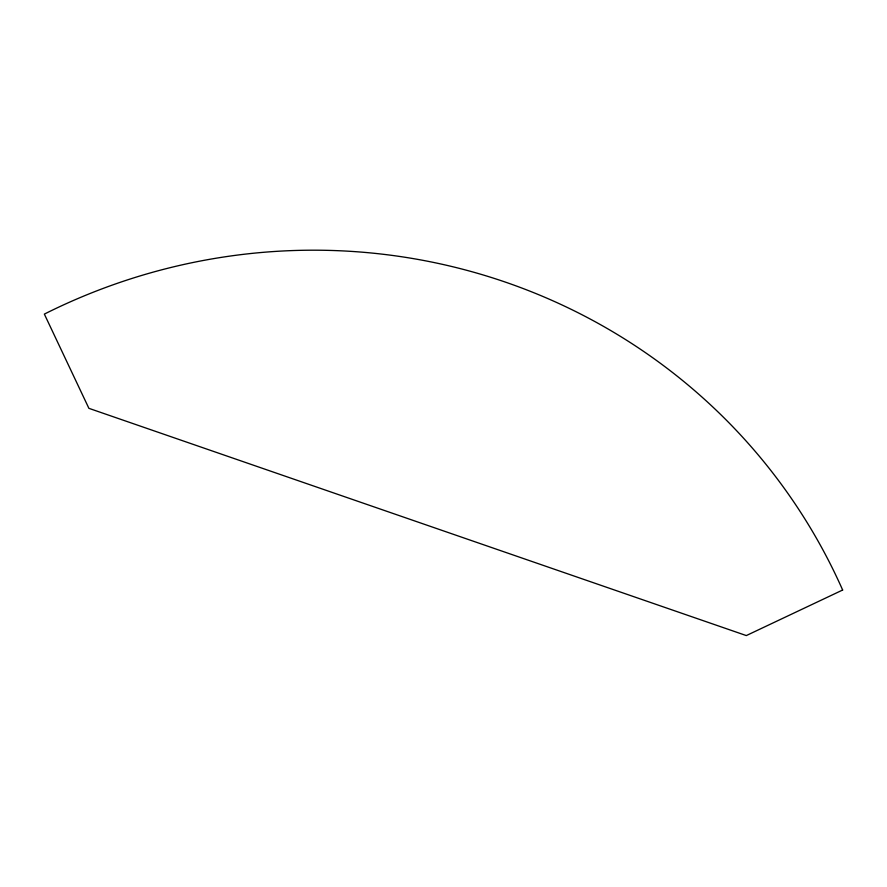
<?xml version="1.0" encoding="UTF-8"?>
<svg xmlns="http://www.w3.org/2000/svg" width="887" height="887" viewBox="0 0 887 887"><rect width="100%" height="100%" fill="white"/><g stroke="black" fill="none" stroke-linecap="round" stroke-linejoin="round"><path stroke-width="1.33" d="M842.65 590.021L746.311 635.569L88.888 408.33L44.35 314.098A589.899 577.016 -25.4 0 1 842.65 590.021"/></g></svg>
